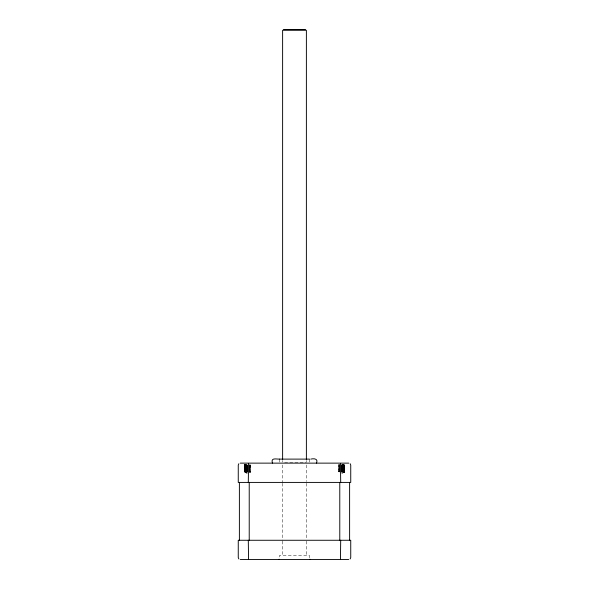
<?xml version="1.0" encoding="UTF-8"?>
<svg xmlns="http://www.w3.org/2000/svg" width="589" height="589" viewBox="0 0 589 589"><rect width="100%" height="100%" fill="white"/><g stroke="black" fill="none" stroke-linecap="round" stroke-linejoin="round"><path stroke-width="0.44" stroke-dasharray="2.94 2.21" d="M247.115 468.262C243.412 467.504 244.325 469.831 247.513 469.286M247.218 471.553L244.759 471.038L247.564 470.766M247.255 467.541L244.759 467.025L247.527 466.746M249.559 470.456L249.648 470.869M249.581 466.436L249.633 466.849M249.515 468.601L250.391 468.108L249.508 467.71M339.404 468.226L338.609 468.623L339.338 469.08M339.433 471.384L339.352 470.972M339.455 467.364L339.345 466.952M341.819 466.267L344.241 466.51L342.474 466.989M341.775 470.287C345.375 469.794 345.036 472.407 341.576 471.796M341.686 468.77L344.801 468.108L341.664 467.541M247.387 466.032L244.199 466.613L247.262 467.261M249.508 467.438L249.684 467.85M249.493 471.45L249.699 471.863M249.648 470.589L250.391 470.118L249.618 469.735M339.522 466.201L338.609 466.613L339.455 467.092M339.507 470.383L339.301 469.978M341.635 471.281L344.234 471.796L341.583 472.069M341.429 470.795L344.801 470.118L341.377 469.529M244.229 464.574L247.549 465.273M338.638 464.574L339.352 465.067M247.571 471.038L244.214 471.612L244.906 472.172M249.567 465.582L250.377 465.2L249.692 464.721M339.36 471.244L338.623 471.73L339.411 471.966M341.797 465.752L344.786 465.2L342.629 464.588M250.273 472.091L249.655 472.017L250.303 472.172M343.593 471.988L344.683 472.172L342.4 472.003M249.972 465.015L250.377 465.119L249.581 464.986M339.404 471.833L338.756 471.76M344.381 465.015L344.786 465.119L342.297 464.964M247.402 469.963L244.641 469.705L247.409 469.875M245.083 467.821L244.207 467.6L247.535 467.025M249.611 467.313L249.942 467.025L249.537 467.07M339.448 469.823L339.05 469.705L339.448 469.742M341.686 467.445L344.793 467.121L341.539 467.776M341.834 469.772L344.793 469.212L341.517 468.94L342.18 468.896M247.211 465.443L244.199 465.678L247.24 465.03M249.699 471.59L250.391 471.222L249.456 471.001M339.117 465.781L339.536 465.73L338.609 465.597L339.301 466.061M343.078 471.391L344.801 471.222L341.451 470.95M246.393 470.913L244.199 470.626L247.225 471.281M244.847 468.807L247.108 468.859L244.199 468.623M245.355 466.753L244.884 466.797L247.166 466.937M339.293 466.716L338.609 466.613M344.801 468.196L341.878 467.872M344.801 470.199L341.819 469.875M339.338 464.714L338.969 464.677M344.064 472.017L344.432 472.135M344.145 468.093L343.689 467.975M247.549 465.546C244.693 465.965 243.92 464.265 247.233 464.927M344.101 470.096L343.637 469.978M245.488 471.863L244.214 471.649L246.688 471.936M247.108 468.535L244.752 468.019L247.468 467.872M344.381 465.104L343.505 464.949M343.954 466.989L343.446 467.04L344.351 467.025M246.872 465.914L244.707 465.7M344.315 469.109L343.402 468.962M344.285 471.119L343.343 470.964M245.79 470.876L244.81 470.729M343.858 470.339L344.801 470.118L344.109 470.015M341.392 466.782L344.241 466.51M249.397 468.248L250.082 468.041M341.708 473.696L344.241 472.172M339.183 470.287L338.609 470.707L339.441 471.104M249.788 466.54L250.391 466.105L249.633 465.722M344.197 466.54L344.801 466.105L341.414 465.516M244.818 468.262L244.251 468.586L246.335 468.498M249.81 467.541L250.384 467.121L249.574 466.716M339.227 468.262L338.609 468.623M339.198 467.261L338.616 467.681L339.389 468.086M339.389 468.358L339.397 467.953M249.677 468.741L250.384 469.131L249.581 469.595M249.626 469.462L249.589 469.875M341.377 469.256L344.241 469.529L341.834 470.044L343.637 470.066M247.292 473.696L244.759 472.032L247.166 471.796M344.712 472.172L341.627 471.553M249.64 465.443L249.574 465.855M341.414 465.236L344.241 465.516L341.797 466.032M339.345 465.339L339.448 464.927M250.023 472.135L249.655 472.106M247.505 469.566L244.759 469.286L247.277 468.77M339.33 469.359L339.463 468.947M249.522 468.873L249.677 468.461M250.391 471.134C248.764 471.517 251.555 471.148 249.559 470.729M344.801 471.134L341.811 471.458M244.199 465.678L246.563 465.472M247.402 466.54L244.766 466.267L247.387 465.752M339.522 466.37L339.514 465.928M250.273 469.249L249.655 469.315L250.023 469.197M344.683 469.249L341.517 468.535M344.793 469.131L341.745 469.455M247.137 468.056C246.592 468.314 243.75 468.13 244.575 467.614M338.616 467.681L339.492 467.821M249.611 467.224L250.384 467.121L249.994 467.276M344.403 467.276L344.793 467.121L342.96 467.298M250.377 465.119L249.567 465.303M344.786 465.119L343.976 465.303M244.214 471.612L246.739 471.494M338.623 471.612L339.448 471.59M244.214 471.693L246.114 471.524M338.623 471.693L339.043 471.546M344.764 470.147L342.746 470.405M244.244 466.584L247.571 466.429M338.653 466.584L339.566 466.481M250.34 468.226L249.405 468.329M344.749 468.226C341.48 468.483 345.839 468.196 344.145 468.012M339.448 465.207L338.609 465.597L339.316 465.494M339.463 469.219L338.616 469.691L339.507 470.11M247.336 469.455L244.207 469.691L247.365 470.287M338.771 469.757L339.404 469.588L338.616 469.61L339.05 469.794M245.48 469.47L244.361 469.757M249.441 470.25L250.053 470.132M249.449 470.339L250.391 470.199M245.157 466.562L244.523 466.768M339.566 466.562L338.933 466.768M343.91 464.588L341.649 464.758M339.61 468.564L338.911 468.689M341.981 466.429L344.801 466.186L341.944 465.87M247.424 469.772C243.632 470.523 243.08 470.611 247.424 470.044M341.318 466.378L344.801 466.105L341.937 465.951M245.996 467.511L244.207 467.681M341.738 469.367L344.432 469.197M244.199 464.611L247.24 464.758M249.567 465.222L249.964 465.273M245.112 464.559L244.553 464.758M339.522 464.559L338.719 464.728M339.61 468.483L339.176 468.601M244.678 467.703L247.13 467.776M247.174 472.069L244.759 472.032M247.277 467.445L244.95 467.585M247.63 468.432L244.766 468.601M247.284 469.05L244.207 469.61L244.641 469.794M245.245 470.493L247.365 470.559M341.657 465.03L344.234 464.515M341.546 468.056L344.234 467.776L341.672 467.261M341.694 469.05L344.241 468.535L341.524 468.262M341.436 471.075L344.241 470.795L341.775 470.559M245.782 470.456L247.689 470.353M343.284 468.277L341.384 468.469M246.047 469.433L247.328 469.367M342.901 465.288L341.62 465.443M342.275 465.406L344.374 465.273M342.68 468.314L341.384 468.38M247.564 466.341L245.679 466.525M246.614 467.394L247.27 467.364M246.975 468.38L247.63 468.351M246.386 470.42L247.034 470.39M246.739 471.406L247.395 471.458M341.679 467.364L342.334 467.327M341.443 470.39L342.099 470.353M341.451 470.471L343.335 470.368M244.766 472.172L247.498 472.172M249.464 472.172L250.384 472.172M341.554 472.172L344.801 472.172M341.642 464.927L342.297 464.883M341.583 466.856L343.453 466.952M341.576 466.937L342.864 467.003M247.527 465.951L245.642 465.766M247.174 466.856L245.907 466.782M341.753 471.966L343.026 471.951M247.468 467.953L245.591 467.857M247.049 470.861L247.704 470.898M247.704 470.979L245.797 470.795M247.343 471.966L245.488 471.782M341.878 467.953L343.681 468.056M342.113 470.979L343.343 471.053M246.577 464.898L245.399 464.831M342.805 469.013L343.394 469.043M342.923 465.001L343.497 465.03M341.811 466.54L344.779 467.092M247.409 466.267L244.236 465.715M245.127 465.818L245.642 465.847M249.449 471.082L249.876 471.119M249.493 469.08L250.362 469.094M249.581 465.067L249.972 465.104M339.021 471.715L339.411 471.745M244.884 466.797L244.199 466.613M244.81 470.81L244.199 470.707L244.803 470.523M344.285 471.031L344.764 471.104M249.876 471.031L250.354 471.104M344.322 469.028L344.771 469.094M244.671 467.784L244.221 467.718M344.351 467.106L344.779 467.173M249.942 467.106L250.369 467.092M249.493 471.723L250.391 472.128M246.901 472.172L246.128 472.135M309.564 557.79L309.564 555.53L279.436 555.53L279.436 557.79M309.505 459.111L309.505 462.328M306.552 464.971L306.552 481.5M306.552 541.166L306.552 555.53M306.383 460.458L306.383 462.291L282.617 462.291L282.617 460.458M306.309 483.333L306.309 539.347M282.691 483.333L282.691 540.268M282.448 464.971L282.448 482.413M282.448 541.166L282.448 555.53M279.436 459.111L279.436 462.328M249.773 466.002L250.391 466.105L249.773 466.002M339.22 470.729L338.609 470.626L339.22 470.729M250.391 466.186L249.795 466.289L250.391 466.186"/><path stroke-width="0.88" d="M248.543 463.72L248.3 482.413M340.457 558.961L340.7 540.268M238.847 463.72L238.258 465.141L238.258 482.413L350.742 482.413L350.742 465.141L350.153 463.72M350.153 558.961L350.742 557.54L350.742 540.268L238.258 540.268L238.258 557.54L238.847 558.961M279.142 559.255L278.428 559.55M283.449 29.45L305.551 29.45M279.304 459.111C275.652 459.133 270.66 457.528 272.405 463.131M279.436 459.111L309.505 459.111M310.771 459.111C313.996 458.323 318.362 458.581 316.595 463.131M240.268 463.131L348.732 463.131M240.268 559.55L348.732 559.55M310.572 559.55L309.858 559.255M340.457 463.72L340.7 482.413M248.543 558.961L248.3 540.268M349.616 482.413L349.616 540.268M339.779 482.413L339.779 540.268M306.383 459.538L306.383 30.289L282.617 30.289L282.617 459.538M249.221 482.413L249.221 540.268M239.384 482.413L239.384 540.268"/></g></svg>
